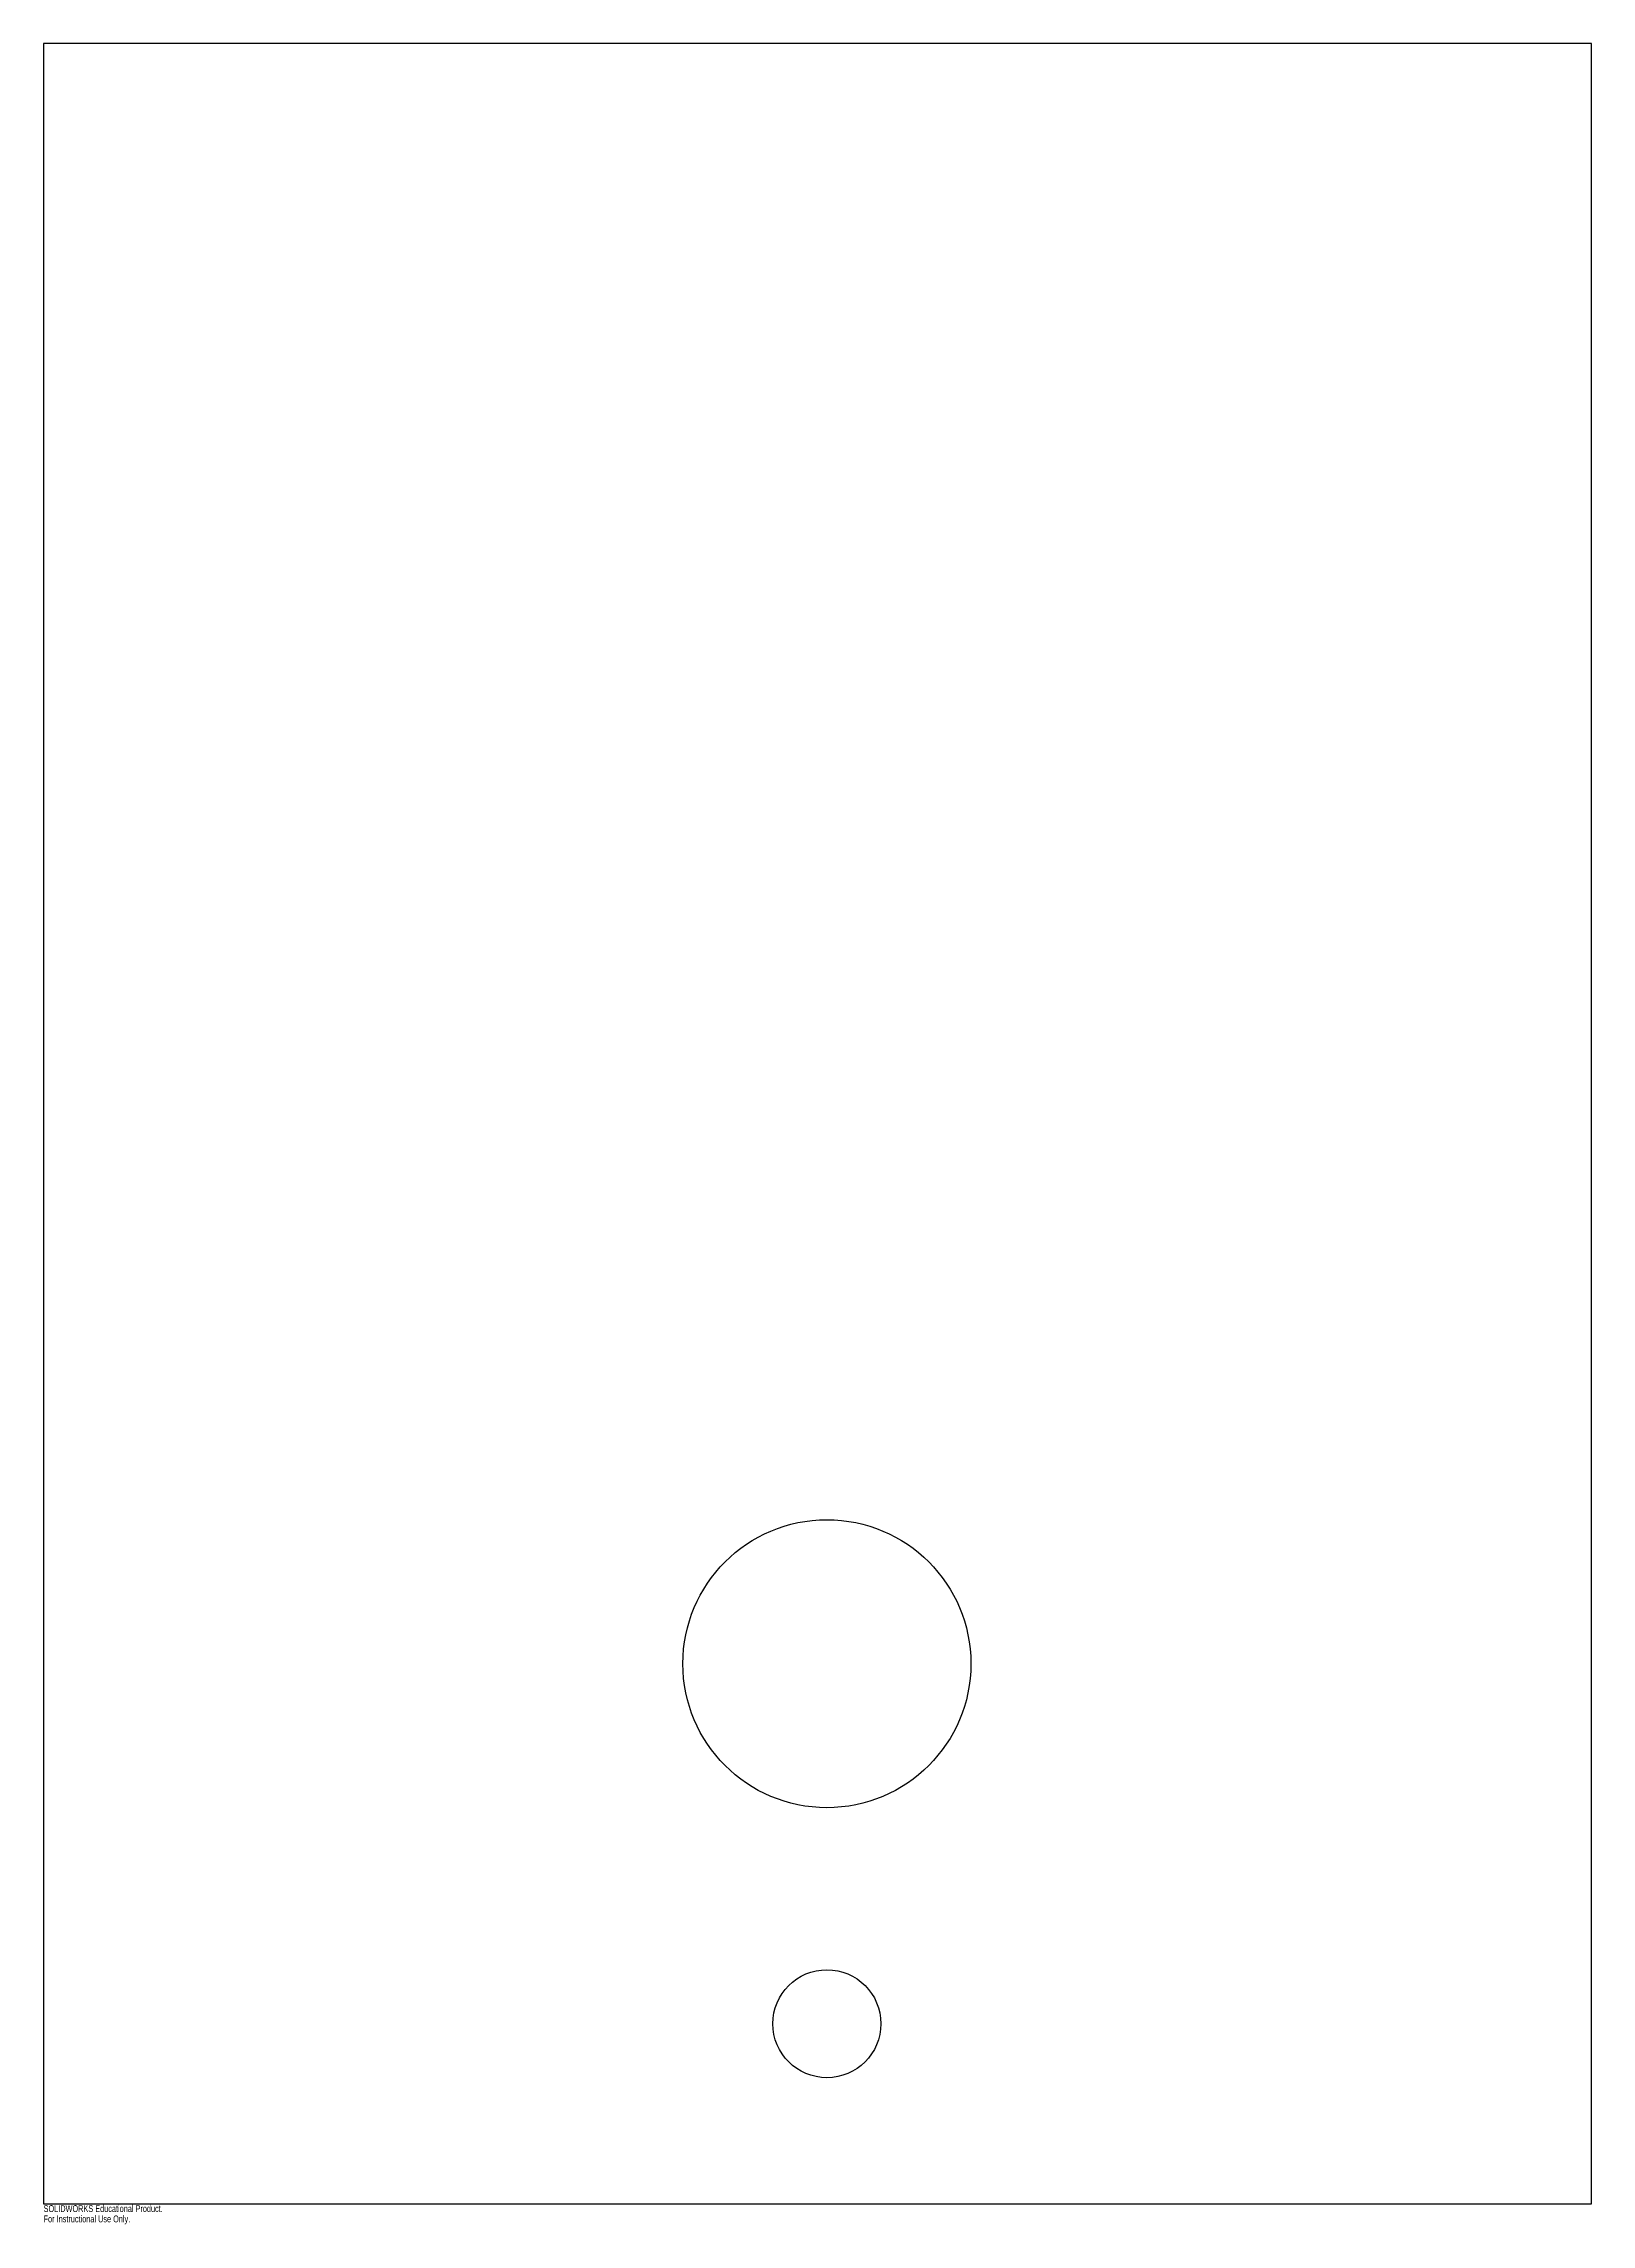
# Model space of a CAD drawing. Header units: inches. Extents: x 0 to 43, y -0.6 to 60.
import ezdxf

# ---------------------------------------------------------------- set-up
doc = ezdxf.new("R2010")
doc.units = ezdxf.units.IN
doc.header["$MEASUREMENT"] = 0
doc.styles.add('SLDTEXTSTYLE0', font='TXT', dxfattribs={"width": 0.7})

msp = doc.modelspace()

# ---------------------------------------------------------------- linework, layer by layer
at = {"color": 7, "linetype": 'Continuous', "lineweight": 25}
for p, q in [((43, 60), (0, 60)), ((0, 60), (0, 0)), ((43, 0), (43, 60)), ((0, 0), (43, 0))]:
    msp.add_line(p, q, dxfattribs=at)
for centre, radius in [((21.761, 15), 4), ((21.761, 5), 1.5)]:
    msp.add_circle(centre, radius, dxfattribs=at)

# ---------------------------------------------------------------- texts
at = {"color": 7, "linetype": 'Continuous', "char_height": 0.1903, "attachment_point": 1, "style": 'SLDTEXTSTYLE0'}
for s, insert in [('SOLIDWORKS Educational Product.', (0, -0.04)), ('For Instructional Use Only.', (0, -0.326))]:
    msp.add_mtext(s, dxfattribs=dict(at, insert=insert))

doc.saveas('drawing.dxf')
